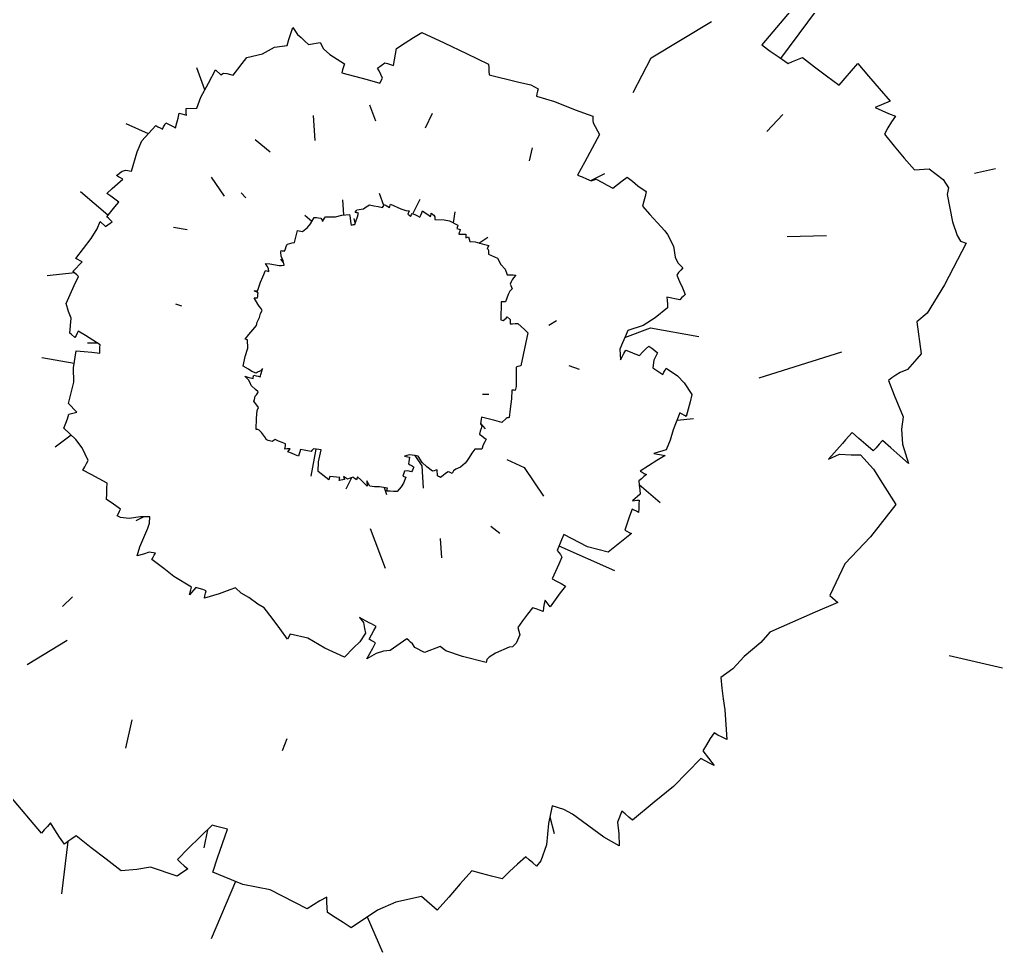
# Model space of a CAD drawing. Header units: inches. Extents: x 7658 to 73799, y 48 to 40262.
# Drawn here: x 56282 to 56877, y 5989 to 6554 of the extents above; entities that cross this region are included whole.
import ezdxf

# ---------------------------------------------------------------- set-up
doc = ezdxf.new("R2010")
doc.units = ezdxf.units.IN

# ---------------------------------------------------------------- blocks, each defined once
blk = doc.blocks.new('A$C35F36DAD')
at = {"linetype": 'Continuous'}
for p, q in [((0.98157, 0.86308), (1.02342, 0.91918)), ((0.99006, 0.89492), (0.97005, 0.87129)), ((0.68468, 0.87825), (0.68581, 0.88176)), ((0.68581, 0.88176), (0.68867, 0.87769)), ((0.90305, 0.86341), (0.93963, 0.88557)), ((0.68355, 0.87463), (0.68468, 0.87825)), ((0.68867, 0.87769), (0.6909, 0.87571)), ((0.6909, 0.87571), (0.69315, 0.87367)), ((0.75389, 0.87253), (0.759, 0.87577)), ((0.759, 0.87577), (0.76414, 0.87888)), ((0.76414, 0.87888), (0.77764, 0.87252)), ((0.66744, 0.86584), (0.67481, 0.86998)), ((0.67481, 0.86998), (0.68248, 0.87092)), ((0.68248, 0.87092), (0.68355, 0.87463)), ((0.69315, 0.87367), (0.69544, 0.8715)), ((0.69544, 0.8715), (0.69775, 0.87201)), ((0.69775, 0.87201), (0.70008, 0.87246)), ((0.70008, 0.87246), (0.70245, 0.87277)), ((0.70245, 0.87277), (0.70454, 0.86892)), ((0.74881, 0.86921), (0.75389, 0.87253)), ((0.77764, 0.87252), (0.7911, 0.86608)), ((0.97005, 0.87129), (0.9752, 0.86749)), ((0.65523, 0.86011), (0.65807, 0.86363)), ((0.65807, 0.86363), (0.66744, 0.86584)), ((0.70454, 0.86892), (0.70836, 0.86555)), ((0.70836, 0.86555), (0.71716, 0.85977)), ((0.74759, 0.86229), (0.7482, 0.86575)), ((0.7482, 0.86575), (0.74881, 0.86921)), ((0.7911, 0.86608), (0.80453, 0.85959)), ((0.9752, 0.86749), (0.98054, 0.86378)), ((0.98054, 0.86378), (0.98609, 0.86001)), ((0.99174, 0.8624), (0.99486, 0.86358)), ((0.99486, 0.86358), (1.002, 0.85804)), ((0.65248, 0.85654), (0.65523, 0.86011)), ((0.71657, 0.85806), (0.71603, 0.85626)), ((0.71716, 0.85977), (0.71657, 0.85806)), ((0.73715, 0.85725), (0.74157, 0.86049)), ((0.74157, 0.86049), (0.74335, 0.86002)), ((0.74335, 0.86002), (0.74515, 0.85949)), ((0.74515, 0.85949), (0.74699, 0.85882)), ((0.74699, 0.85882), (0.74759, 0.86229)), ((0.80453, 0.85959), (0.80466, 0.85749)), ((0.89209, 0.84246), (0.90305, 0.86341)), ((0.98609, 0.86001), (0.98881, 0.86117)), ((0.98881, 0.86117), (0.99174, 0.8624)), ((1.002, 0.85804), (1.00941, 0.85252)), ((1.02451, 0.8556), (1.02841, 0.86005)), ((1.02841, 0.86005), (1.03471, 0.85243)), ((0.63256, 0.84409), (0.62774, 0.85746)), ((0.63483, 0.84808), (0.63893, 0.85627)), ((0.63893, 0.85627), (0.64231, 0.85318)), ((0.64231, 0.85318), (0.64395, 0.85412)), ((0.64395, 0.85412), (0.64588, 0.85406)), ((0.64588, 0.85406), (0.64977, 0.85294)), ((0.64977, 0.85294), (0.65248, 0.85654)), ((0.71603, 0.85626), (0.7155, 0.85435)), ((0.7155, 0.85435), (0.72327, 0.85235)), ((0.72327, 0.85235), (0.73099, 0.85027)), ((0.73826, 0.85567), (0.73715, 0.85725)), ((0.74027, 0.85107), (0.73826, 0.85567)), ((0.80466, 0.85749), (0.80477, 0.85534)), ((0.80477, 0.85534), (0.80483, 0.85311)), ((0.80483, 0.85311), (0.82197, 0.8489)), ((1.00941, 0.85252), (1.01695, 0.847)), ((1.02066, 0.85123), (1.02451, 0.8556)), ((1.03471, 0.85243), (1.0412, 0.84489)), ((0.63004, 0.83964), (0.63483, 0.84808)), ((0.73099, 0.85027), (0.73869, 0.84814)), ((0.73869, 0.84814), (0.74027, 0.85107)), ((0.82197, 0.8489), (0.83015, 0.84702)), ((0.83015, 0.84702), (0.83461, 0.84461)), ((1.01695, 0.847), (1.02066, 0.85123)), ((0.83383, 0.84173), (0.83347, 0.84016)), ((0.83347, 0.84016), (0.84454, 0.83695)), ((0.8342, 0.84324), (0.83383, 0.84173)), ((0.83461, 0.84461), (0.8342, 0.84324)), ((1.0412, 0.84489), (1.04789, 0.83729)), ((0.62765, 0.83304), (0.63004, 0.83964)), ((0.73625, 0.82515), (0.73263, 0.83481)), ((0.84454, 0.83695), (0.85691, 0.8319)), ((1.04789, 0.83729), (1.03884, 0.8334)), ((0.61631, 0.82702), (0.6171, 0.82989)), ((0.6171, 0.82989), (0.61854, 0.82961)), ((0.61854, 0.82961), (0.62004, 0.82924)), ((0.62004, 0.82924), (0.62154, 0.82876)), ((0.62117, 0.83275), (0.62765, 0.83304)), ((0.62123, 0.83145), (0.62117, 0.83275)), ((0.62134, 0.83013), (0.62123, 0.83145)), ((0.62154, 0.82876), (0.62134, 0.83013)), ((0.69953, 0.8133), (0.69843, 0.82854)), ((0.76627, 0.82104), (0.77061, 0.82999)), ((0.85691, 0.8319), (0.86762, 0.82804)), ((0.86762, 0.82804), (0.86769, 0.82674)), ((0.97324, 0.81876), (0.98281, 0.82924)), ((1.03884, 0.8334), (1.04287, 0.83157)), ((1.04287, 0.83157), (1.04696, 0.82982)), ((1.04696, 0.82982), (1.05118, 0.8282)), ((1.05118, 0.8282), (1.0488, 0.82465)), ((0.59841, 0.8175), (0.58491, 0.82345)), ((0.59442, 0.81318), (0.60293, 0.82238)), ((0.60293, 0.82238), (0.60416, 0.82172)), ((0.60758, 0.82163), (0.60829, 0.82295)), ((0.60829, 0.82295), (0.60895, 0.82418)), ((0.60895, 0.82418), (0.61091, 0.82312)), ((0.61091, 0.82312), (0.61287, 0.82207)), ((0.61287, 0.82207), (0.61482, 0.82101)), ((0.61482, 0.82101), (0.61555, 0.82408)), ((0.61555, 0.82408), (0.61631, 0.82702)), ((0.86769, 0.82674), (0.8678, 0.82541)), ((0.8678, 0.82541), (0.86799, 0.82404)), ((0.86799, 0.82404), (0.87175, 0.81696)), ((1.0488, 0.82465), (1.04656, 0.82098)), ((0.60416, 0.82172), (0.60548, 0.821)), ((0.60548, 0.821), (0.60684, 0.82027)), ((0.60684, 0.82027), (0.60758, 0.82163)), ((0.87175, 0.81696), (0.86731, 0.80874)), ((1.04656, 0.82098), (1.04439, 0.81725)), ((1.04439, 0.81725), (1.05035, 0.80992)), ((0.59163, 0.80646), (0.59442, 0.81318)), ((0.67213, 0.8063), (0.66313, 0.81372)), ((0.58802, 0.79479), (0.59163, 0.80646)), ((0.82941, 0.80108), (0.83114, 0.80893)), ((0.86731, 0.80874), (0.86287, 0.80052)), ((1.05035, 0.80992), (1.05644, 0.80273)), ((0.86287, 0.80052), (0.85843, 0.7923)), ((1.05644, 0.80273), (1.06259, 0.79561)), ((0.57898, 0.79209), (0.58238, 0.79475)), ((0.58021, 0.79142), (0.57898, 0.79209)), ((0.58238, 0.79475), (0.58472, 0.79545)), ((0.58472, 0.79545), (0.58802, 0.79479)), ((0.85843, 0.7923), (0.86119, 0.79131)), ((0.86652, 0.78916), (0.8749, 0.79345)), ((1.06259, 0.79561), (1.07156, 0.79619)), ((1.07156, 0.79619), (1.07993, 0.78981)), ((1.099, 0.79361), (1.11183, 0.79644)), ((0.57637, 0.78432), (0.57962, 0.78718)), ((0.57962, 0.78718), (0.58289, 0.78998)), ((0.58153, 0.79071), (0.58021, 0.79142)), ((0.58289, 0.78998), (0.58153, 0.79071)), ((0.64445, 0.77966), (0.63664, 0.79118)), ((0.86119, 0.79131), (0.86397, 0.79025)), ((0.86397, 0.79025), (0.86679, 0.78905)), ((0.86679, 0.78905), (0.8698, 0.78995)), ((0.8698, 0.78995), (0.87313, 0.78815)), ((0.87313, 0.78815), (0.87646, 0.78636)), ((0.87646, 0.78636), (0.87978, 0.78456)), ((0.87978, 0.78456), (0.8826, 0.78683)), ((0.8826, 0.78683), (0.8855, 0.78905)), ((0.8855, 0.78905), (0.88845, 0.79125)), ((0.88845, 0.79125), (0.89169, 0.78885)), ((0.89169, 0.78885), (0.89492, 0.78589)), ((1.07993, 0.78981), (1.08317, 0.78468)), ((0.57387, 0.76814), (0.5572, 0.78222)), ((0.57316, 0.78133), (0.57637, 0.78432)), ((0.57558, 0.77969), (0.57316, 0.78133)), ((0.6575, 0.77874), (0.65455, 0.7816)), ((0.74105, 0.77411), (0.73846, 0.78124)), ((0.89492, 0.78589), (0.90012, 0.78242)), ((0.90012, 0.78242), (0.89933, 0.77955)), ((1.08317, 0.78468), (1.08245, 0.78075)), ((1.08245, 0.78075), (1.08565, 0.76408)), ((0.57799, 0.77795), (0.57558, 0.77969)), ((0.57794, 0.77318), (0.58046, 0.77612)), ((0.58046, 0.77612), (0.57799, 0.77795)), ((0.71675, 0.76834), (0.71618, 0.77737)), ((0.73029, 0.7732), (0.73226, 0.7744)), ((0.73226, 0.7744), (0.73495, 0.7739)), ((0.74103, 0.77407), (0.74132, 0.77465)), ((0.74132, 0.77465), (0.74241, 0.77405)), ((0.74484, 0.77412), (0.745, 0.77474)), ((0.745, 0.77474), (0.75137, 0.77199)), ((0.7587, 0.76898), (0.76311, 0.77787)), ((0.89857, 0.77661), (0.89784, 0.77354)), ((0.89933, 0.77955), (0.89857, 0.77661)), ((0.57312, 0.7672), (0.57551, 0.7702)), ((0.57551, 0.7702), (0.57794, 0.77318)), ((0.7156, 0.76824), (0.72029, 0.76863)), ((0.72029, 0.76863), (0.72064, 0.76645)), ((0.72374, 0.76982), (0.72445, 0.77107)), ((0.72442, 0.76964), (0.72374, 0.76982)), ((0.72508, 0.76947), (0.72442, 0.76964)), ((0.72445, 0.77107), (0.72465, 0.77144)), ((0.72465, 0.77144), (0.72869, 0.77205)), ((0.72499, 0.76709), (0.7257, 0.76931)), ((0.7257, 0.76931), (0.72508, 0.76947)), ((0.72869, 0.77205), (0.73029, 0.7732)), ((0.73495, 0.7739), (0.73764, 0.77338)), ((0.73764, 0.77338), (0.74032, 0.77282)), ((0.74032, 0.77282), (0.74069, 0.77345)), ((0.74069, 0.77345), (0.74103, 0.77407)), ((0.74241, 0.77405), (0.74348, 0.77343)), ((0.74348, 0.77343), (0.74449, 0.77278)), ((0.74449, 0.77278), (0.74467, 0.77346)), ((0.74467, 0.77346), (0.74484, 0.77412)), ((0.75137, 0.77199), (0.75435, 0.77094)), ((0.75435, 0.77094), (0.75649, 0.7707)), ((0.75649, 0.7707), (0.75549, 0.76886)), ((0.75549, 0.76886), (0.7561, 0.76839)), ((0.7561, 0.76839), (0.75668, 0.7679)), ((0.75757, 0.76801), (0.75791, 0.76862)), ((0.75791, 0.76862), (0.7582, 0.76921)), ((0.7582, 0.76921), (0.75978, 0.76847)), ((0.75978, 0.76847), (0.76137, 0.76772)), ((0.76348, 0.76822), (0.76399, 0.76947)), ((0.76399, 0.76947), (0.76445, 0.77071)), ((0.76445, 0.77071), (0.76612, 0.76962)), ((0.76612, 0.76962), (0.76773, 0.76849)), ((0.76773, 0.76849), (0.76932, 0.76735)), ((0.7695, 0.76803), (0.76967, 0.76869)), ((0.76967, 0.76869), (0.76983, 0.76931)), ((0.76983, 0.76931), (0.77138, 0.76809)), ((0.78317, 0.76348), (0.78433, 0.77008)), ((0.89784, 0.77354), (0.90227, 0.76862)), ((0.90227, 0.76862), (0.90675, 0.76367)), ((0.56739, 0.7599), (0.56904, 0.76434)), ((0.56904, 0.76434), (0.57243, 0.76125)), ((0.57421, 0.76628), (0.57312, 0.7672)), ((0.57376, 0.76229), (0.57511, 0.76326)), ((0.57535, 0.76522), (0.57421, 0.76628)), ((0.57511, 0.76326), (0.5765, 0.7641)), ((0.5765, 0.7641), (0.57535, 0.76522)), ((0.69742, 0.76437), (0.69315, 0.76796)), ((0.69471, 0.76059), (0.69654, 0.76282)), ((0.69654, 0.76282), (0.6988, 0.76681)), ((0.6988, 0.76681), (0.70019, 0.76665)), ((0.70019, 0.76665), (0.70154, 0.76651)), ((0.70154, 0.76651), (0.70287, 0.76637)), ((0.70287, 0.76637), (0.70323, 0.76575)), ((0.70323, 0.76575), (0.70358, 0.76511)), ((0.70358, 0.76511), (0.70393, 0.76442)), ((0.70393, 0.76442), (0.70456, 0.76538)), ((0.70456, 0.76538), (0.70515, 0.7663)), ((0.70515, 0.7663), (0.7057, 0.7672)), ((0.7057, 0.7672), (0.71175, 0.76717)), ((0.71175, 0.76717), (0.7156, 0.76824)), ((0.72064, 0.76645), (0.72093, 0.76428)), ((0.72093, 0.76428), (0.72121, 0.76211)), ((0.72199, 0.7623), (0.72273, 0.76245)), ((0.72273, 0.76245), (0.72342, 0.76258)), ((0.72375, 0.76351), (0.72304, 0.76609)), ((0.72342, 0.76258), (0.72422, 0.76485)), ((0.72422, 0.76485), (0.72499, 0.76709)), ((0.75668, 0.7679), (0.7572, 0.76737)), ((0.7572, 0.76737), (0.75757, 0.76801)), ((0.76137, 0.76772), (0.76294, 0.76692)), ((0.76294, 0.76692), (0.76348, 0.76822)), ((0.76932, 0.76735), (0.7695, 0.76803)), ((0.77138, 0.76809), (0.77194, 0.76713)), ((0.77194, 0.76713), (0.77201, 0.76561)), ((0.77201, 0.76561), (0.77756, 0.76528)), ((0.77756, 0.76528), (0.78083, 0.76477)), ((0.78083, 0.76477), (0.78581, 0.76201)), ((0.90675, 0.76367), (0.91131, 0.75868)), ((1.08565, 0.76408), (1.08846, 0.75576)), ((0.5636, 0.75408), (0.56739, 0.7599)), ((0.57243, 0.76125), (0.57376, 0.76229)), ((0.62193, 0.75929), (0.61348, 0.7607)), ((0.68753, 0.75406), (0.68816, 0.7565)), ((0.68816, 0.7565), (0.6888, 0.75895)), ((0.6888, 0.75895), (0.68978, 0.7587)), ((0.68978, 0.7587), (0.69076, 0.75844)), ((0.69076, 0.75844), (0.69174, 0.75819)), ((0.69174, 0.75819), (0.69471, 0.76059)), ((0.72121, 0.76211), (0.72199, 0.7623)), ((0.78548, 0.76073), (0.7853, 0.76005)), ((0.7853, 0.76005), (0.78598, 0.75987)), ((0.78565, 0.76139), (0.78548, 0.76073)), ((0.78581, 0.76201), (0.78565, 0.76139)), ((0.78598, 0.75987), (0.78664, 0.7597)), ((0.78675, 0.75758), (0.7865, 0.7566)), ((0.7865, 0.7566), (0.78793, 0.75661)), ((0.78664, 0.7597), (0.78726, 0.75954)), ((0.78701, 0.75856), (0.78675, 0.75758)), ((0.78726, 0.75954), (0.78701, 0.75856)), ((0.78793, 0.75661), (0.78931, 0.75659)), ((0.78931, 0.75659), (0.79067, 0.75656)), ((0.79067, 0.75656), (0.7907, 0.75589)), ((0.91131, 0.75868), (0.91293, 0.75654)), ((0.91293, 0.75654), (0.91669, 0.74946)), ((0.5544, 0.74191), (0.5636, 0.75408)), ((0.68195, 0.74923), (0.68246, 0.75067)), ((0.68246, 0.75067), (0.68398, 0.751)), ((0.68398, 0.751), (0.68545, 0.75132)), ((0.68545, 0.75132), (0.68689, 0.75161)), ((0.68689, 0.75161), (0.68753, 0.75406)), ((0.7907, 0.75519), (0.79065, 0.75447)), ((0.79065, 0.75447), (0.79123, 0.75471)), ((0.7907, 0.75589), (0.7907, 0.75519)), ((0.79123, 0.75471), (0.7918, 0.7549)), ((0.7918, 0.7549), (0.79237, 0.75507)), ((0.79237, 0.75507), (0.7932, 0.75224)), ((0.7932, 0.75224), (0.79637, 0.7519)), ((0.79637, 0.7519), (0.80062, 0.75069)), ((0.79861, 0.75126), (0.804, 0.75484)), ((0.80062, 0.75069), (0.80469, 0.74977)), ((0.98551, 0.75525), (1.00932, 0.75575)), ((1.09399, 0.75111), (1.08091, 0.72595)), ((1.08846, 0.75576), (1.09063, 0.7524)), ((1.09063, 0.7524), (1.09399, 0.75111)), ((0.67858, 0.74582), (0.67884, 0.7468)), ((0.67891, 0.74338), (0.67858, 0.74582)), ((0.67884, 0.7468), (0.67952, 0.74663)), ((0.67952, 0.74663), (0.68018, 0.74645)), ((0.68018, 0.74645), (0.6808, 0.74629)), ((0.6808, 0.74629), (0.68139, 0.74778)), ((0.68139, 0.74778), (0.68195, 0.74923)), ((0.80469, 0.74977), (0.80369, 0.74794)), ((0.80369, 0.74794), (0.80428, 0.74732)), ((0.80428, 0.74732), (0.80447, 0.74646)), ((0.80447, 0.74646), (0.80439, 0.74462)), ((0.80439, 0.74462), (0.80627, 0.74381)), ((0.91669, 0.74946), (0.91769, 0.74264)), ((0.55563, 0.74125), (0.5544, 0.74191)), ((0.55695, 0.74054), (0.55563, 0.74125)), ((0.5564, 0.73798), (0.55832, 0.7398)), ((0.55832, 0.7398), (0.55695, 0.74054)), ((0.67031, 0.73725), (0.66943, 0.7388)), ((0.66943, 0.7388), (0.67201, 0.73865)), ((0.67201, 0.73865), (0.67752, 0.73774)), ((0.6803, 0.73956), (0.67869, 0.74142)), ((0.68006, 0.74048), (0.67891, 0.74338)), ((0.68071, 0.73795), (0.68006, 0.74048)), ((0.80627, 0.74381), (0.80815, 0.74298)), ((0.80815, 0.74298), (0.81001, 0.7421)), ((0.81001, 0.7421), (0.81201, 0.7382)), ((0.91769, 0.74264), (0.91913, 0.73924)), ((0.91913, 0.73924), (0.92224, 0.73634)), ((0.55368, 0.73315), (0.53711, 0.73135)), ((0.55266, 0.73401), (0.55452, 0.73603)), ((0.55375, 0.73309), (0.55266, 0.73401)), ((0.55489, 0.73204), (0.55375, 0.73309)), ((0.55452, 0.73603), (0.5564, 0.73798)), ((0.66777, 0.73087), (0.66939, 0.73463)), ((0.66939, 0.73463), (0.67007, 0.73445)), ((0.67007, 0.73445), (0.67073, 0.73428)), ((0.67121, 0.73582), (0.67031, 0.73725)), ((0.67073, 0.73428), (0.67135, 0.73411)), ((0.67135, 0.73411), (0.67121, 0.73582)), ((0.67752, 0.73774), (0.67897, 0.73767)), ((0.67897, 0.73767), (0.68071, 0.73795)), ((0.81201, 0.7382), (0.81463, 0.73539)), ((0.81463, 0.73539), (0.81588, 0.7321)), ((0.91972, 0.7334), (0.91852, 0.73178)), ((0.92098, 0.73493), (0.91972, 0.7334)), ((0.92224, 0.73634), (0.92098, 0.73493)), ((0.55344, 0.72549), (0.55604, 0.73092)), ((0.55604, 0.73092), (0.55489, 0.73204)), ((0.66458, 0.72218), (0.66628, 0.72759)), ((0.66628, 0.72759), (0.66777, 0.73087)), ((0.81588, 0.7321), (0.81763, 0.73203)), ((0.81825, 0.72769), (0.81754, 0.72644)), ((0.81763, 0.73203), (0.81936, 0.73193)), ((0.81891, 0.72891), (0.81825, 0.72769)), ((0.81954, 0.7301), (0.81891, 0.72891)), ((0.81936, 0.73193), (0.82103, 0.73181)), ((0.82103, 0.73181), (0.81954, 0.7301)), ((0.91852, 0.73178), (0.92026, 0.72799)), ((0.92026, 0.72799), (0.92195, 0.7241)), ((0.55093, 0.72003), (0.55344, 0.72549)), ((0.66239, 0.72223), (0.66313, 0.72224)), ((0.66481, 0.72107), (0.66239, 0.72223)), ((0.66313, 0.72224), (0.66386, 0.72223)), ((0.66386, 0.72223), (0.66458, 0.72218)), ((0.66475, 0.72004), (0.66481, 0.72107)), ((0.81739, 0.72214), (0.81631, 0.72009)), ((0.81886, 0.72348), (0.81739, 0.72214)), ((0.81754, 0.72644), (0.81802, 0.72548)), ((0.81802, 0.72548), (0.81847, 0.7245)), ((0.81847, 0.7245), (0.81886, 0.72348)), ((0.92195, 0.7241), (0.92362, 0.72018)), ((1.08091, 0.72595), (1.07029, 0.70878)), ((0.54846, 0.71454), (0.55093, 0.72003)), ((0.66245, 0.71803), (0.66318, 0.71804)), ((0.66462, 0.71432), (0.66245, 0.71803)), ((0.66318, 0.71804), (0.66388, 0.71804)), ((0.66388, 0.71804), (0.66453, 0.71801)), ((0.66453, 0.71801), (0.66466, 0.71902)), ((0.66466, 0.71902), (0.66475, 0.72004)), ((0.81213, 0.71572), (0.81209, 0.71207)), ((0.81303, 0.71569), (0.81213, 0.71572)), ((0.81389, 0.71565), (0.81303, 0.71569)), ((0.81471, 0.71557), (0.81389, 0.71565)), ((0.81631, 0.72009), (0.81471, 0.71557)), ((0.92053, 0.71679), (0.91262, 0.71853)), ((0.91262, 0.71853), (0.91275, 0.71643)), ((0.91275, 0.71643), (0.91286, 0.71429)), ((0.92152, 0.71802), (0.92053, 0.71679)), ((0.92257, 0.71915), (0.92152, 0.71802)), ((0.92362, 0.72018), (0.92257, 0.71915)), ((0.54999, 0.70972), (0.54846, 0.71454)), ((0.55161, 0.7057), (0.54999, 0.70972)), ((0.61865, 0.71302), (0.61506, 0.71423)), ((0.66554, 0.71304), (0.66462, 0.71432)), ((0.66642, 0.71173), (0.66554, 0.71304)), ((0.66626, 0.70851), (0.66726, 0.7104)), ((0.66726, 0.7104), (0.66642, 0.71173)), ((0.81209, 0.71207), (0.812, 0.70843)), ((0.91292, 0.71206), (0.90544, 0.70589)), ((0.91286, 0.71429), (0.91292, 0.71206)), ((1.07029, 0.70878), (1.06404, 0.70355)), ((0.55081, 0.69676), (0.55161, 0.7057)), ((0.66385, 0.70135), (0.66436, 0.70331)), ((0.66436, 0.70331), (0.66561, 0.70618)), ((0.66561, 0.70618), (0.66626, 0.70851)), ((0.812, 0.70843), (0.8119, 0.7048)), ((0.8119, 0.7048), (0.81337, 0.70442)), ((0.81337, 0.70442), (0.81518, 0.7058)), ((0.81518, 0.7058), (0.81576, 0.70647)), ((0.81576, 0.70647), (0.81767, 0.70487)), ((0.81761, 0.70318), (0.81752, 0.70229)), ((0.81765, 0.70403), (0.81761, 0.70318)), ((0.81767, 0.70487), (0.81765, 0.70403)), ((0.84099, 0.70142), (0.84577, 0.70439)), ((0.90544, 0.70589), (0.89823, 0.70138)), ((1.06404, 0.70355), (1.06679, 0.68421)), ((0.55589, 0.69788), (0.55523, 0.69665)), ((0.56027, 0.69519), (0.55589, 0.69788)), ((0.65928, 0.69585), (0.66157, 0.6986)), ((0.66157, 0.6986), (0.66385, 0.70135)), ((0.81752, 0.70229), (0.81911, 0.7024)), ((0.81911, 0.7024), (0.82071, 0.7025)), ((0.82071, 0.7025), (0.82231, 0.70261)), ((0.82231, 0.70261), (0.82432, 0.70072)), ((0.82432, 0.70072), (0.82631, 0.69882)), ((0.82631, 0.69882), (0.82824, 0.69688)), ((0.82824, 0.69688), (0.82689, 0.69022)), ((0.8871, 0.69396), (0.90256, 0.69989)), ((0.88899, 0.69819), (0.88734, 0.69452)), ((0.89823, 0.70138), (0.88899, 0.69819)), ((0.90256, 0.69989), (0.93202, 0.6946)), ((0.55149, 0.69614), (0.55081, 0.69676)), ((0.55378, 0.69397), (0.55149, 0.69614)), ((0.55452, 0.69533), (0.55378, 0.69397)), ((0.55523, 0.69665), (0.55452, 0.69533)), ((0.56463, 0.69239), (0.56027, 0.69519)), ((0.56906, 0.6895), (0.56463, 0.69239)), ((0.65699, 0.6931), (0.65928, 0.69585)), ((0.65846, 0.69271), (0.65699, 0.6931)), ((0.65858, 0.68767), (0.65846, 0.69271)), ((0.88734, 0.69452), (0.88575, 0.69076)), ((0.55289, 0.67576), (0.55452, 0.68598)), ((0.55452, 0.68598), (0.55936, 0.68557)), ((0.55936, 0.68557), (0.56414, 0.68507)), ((0.56725, 0.69069), (0.56139, 0.69052)), ((0.56414, 0.68507), (0.56891, 0.68453)), ((0.56891, 0.68453), (0.56892, 0.68628)), ((0.56892, 0.68628), (0.56899, 0.68795)), ((0.56899, 0.68795), (0.56906, 0.6895)), ((0.65705, 0.68248), (0.65858, 0.68767)), ((0.82689, 0.69022), (0.8255, 0.68358)), ((0.88575, 0.69076), (0.88415, 0.68689)), ((0.88415, 0.68689), (0.88445, 0.68042)), ((0.88656, 0.68433), (0.88762, 0.68629)), ((0.88762, 0.68629), (0.89038, 0.68529)), ((0.89038, 0.68529), (0.89316, 0.68423)), ((0.89597, 0.68304), (0.89783, 0.68506)), ((0.89783, 0.68506), (0.89971, 0.68701)), ((0.89971, 0.68701), (0.90163, 0.68883)), ((0.90163, 0.68883), (0.90345, 0.68752)), ((0.90345, 0.68752), (0.90522, 0.68612)), ((0.90522, 0.68612), (0.90697, 0.68468)), ((0.96851, 0.66952), (1.01855, 0.68538)), ((0.55329, 0.67827), (0.53372, 0.68178)), ((0.65585, 0.67666), (0.65705, 0.68248)), ((0.8255, 0.68358), (0.82409, 0.67694)), ((0.88445, 0.68042), (0.8855, 0.68237)), ((0.8855, 0.68237), (0.88656, 0.68433)), ((0.89316, 0.68423), (0.89597, 0.68304)), ((0.90459, 0.68021), (0.90405, 0.67559)), ((0.90697, 0.68468), (0.90459, 0.68021)), ((1.064, 0.68103), (1.0612, 0.67785)), ((1.06679, 0.68421), (1.064, 0.68103)), ((0.55317, 0.66698), (0.55289, 0.67576)), ((0.65896, 0.67484), (0.65585, 0.67666)), ((0.66104, 0.67353), (0.65896, 0.67484)), ((0.66366, 0.67253), (0.66104, 0.67353)), ((0.66487, 0.67317), (0.66366, 0.67253)), ((0.66644, 0.67382), (0.66487, 0.67317)), ((0.66749, 0.67519), (0.66644, 0.67382)), ((0.66673, 0.67226), (0.66749, 0.67519)), ((0.82224, 0.67638), (0.82126, 0.67611)), ((0.82126, 0.67611), (0.82126, 0.66808)), ((0.82317, 0.67666), (0.82224, 0.67638)), ((0.82409, 0.67694), (0.82317, 0.67666)), ((0.85317, 0.677), (0.85941, 0.6749)), ((0.90405, 0.67559), (0.91004, 0.67164)), ((0.91004, 0.67164), (0.91078, 0.67301)), ((0.91078, 0.67301), (0.91149, 0.67433)), ((0.91149, 0.67433), (0.91216, 0.67556)), ((0.91216, 0.67556), (0.91904, 0.67072)), ((1.0584, 0.67467), (1.05402, 0.67288)), ((1.0612, 0.67785), (1.0584, 0.67467)), ((0.65893, 0.66843), (0.65687, 0.67054)), ((0.65687, 0.67054), (0.65853, 0.67011)), ((0.65853, 0.67011), (0.66017, 0.66968)), ((0.66002, 0.66658), (0.65893, 0.66843)), ((0.66017, 0.66968), (0.66176, 0.66926)), ((0.66176, 0.66926), (0.66194, 0.66994)), ((0.66194, 0.66994), (0.66211, 0.6706)), ((0.66211, 0.6706), (0.66227, 0.67122)), ((0.66227, 0.67122), (0.66362, 0.67087)), ((0.66362, 0.67087), (0.66491, 0.67053)), ((0.66491, 0.67053), (0.66619, 0.6702)), ((0.66619, 0.6702), (0.66637, 0.67089)), ((0.66637, 0.67089), (0.66655, 0.67157)), ((0.66655, 0.67157), (0.66673, 0.67226)), ((0.82126, 0.66808), (0.82131, 0.66426)), ((0.91904, 0.67072), (0.92309, 0.66657)), ((1.04901, 0.66956), (1.04683, 0.66791)), ((1.04683, 0.66791), (1.0504, 0.65914)), ((1.05144, 0.67121), (1.04901, 0.66956)), ((1.05402, 0.67288), (1.05144, 0.67121)), ((0.54993, 0.65408), (0.55317, 0.66698)), ((0.66062, 0.66486), (0.66002, 0.66658)), ((0.66317, 0.66262), (0.66062, 0.66486)), ((0.66487, 0.66113), (0.66317, 0.66262)), ((0.66459, 0.66055), (0.66487, 0.66113)), ((0.81864, 0.66205), (0.81842, 0.65681)), ((0.81937, 0.66206), (0.81864, 0.66205)), ((0.82007, 0.66206), (0.81937, 0.66206)), ((0.82072, 0.66203), (0.82007, 0.66206)), ((0.82131, 0.66426), (0.82072, 0.66203)), ((0.92309, 0.66657), (0.92777, 0.65954)), ((0.66236, 0.65551), (0.66262, 0.65649)), ((0.66502, 0.65168), (0.66236, 0.65551)), ((0.66262, 0.65649), (0.66287, 0.65747)), ((0.66287, 0.65747), (0.66313, 0.65845)), ((0.66313, 0.65845), (0.66387, 0.6593)), ((0.66387, 0.6593), (0.66424, 0.65993)), ((0.66424, 0.65993), (0.66459, 0.66055)), ((0.80093, 0.65961), (0.80458, 0.6597)), ((0.81842, 0.65681), (0.81753, 0.6508)), ((0.92777, 0.65954), (0.92664, 0.6551)), ((1.0504, 0.65914), (1.05575, 0.64598)), ((0.55157, 0.65243), (0.54993, 0.65408)), ((0.55324, 0.6507), (0.55157, 0.65243)), ((0.55494, 0.64885), (0.55324, 0.6507)), ((0.66383, 0.64509), (0.66425, 0.64989)), ((0.66425, 0.64989), (0.66502, 0.65168)), ((0.81753, 0.6508), (0.81698, 0.64564)), ((0.9255, 0.65065), (0.92437, 0.64621)), ((0.92664, 0.6551), (0.9255, 0.65065)), ((0.54823, 0.64204), (0.54924, 0.64484)), ((0.54924, 0.64484), (0.55022, 0.6476)), ((0.55022, 0.6476), (0.55174, 0.64805)), ((0.55174, 0.64805), (0.55329, 0.64847)), ((0.55329, 0.64847), (0.55494, 0.64885)), ((0.66374, 0.63832), (0.66383, 0.64509)), ((0.80005, 0.64451), (0.79988, 0.64317)), ((0.80019, 0.64584), (0.80005, 0.64451)), ((0.8043, 0.64476), (0.80019, 0.64584)), ((0.80841, 0.64369), (0.8043, 0.64476)), ((0.81253, 0.64262), (0.80841, 0.64369)), ((0.81525, 0.64505), (0.81253, 0.64262)), ((0.81584, 0.64528), (0.81525, 0.64505)), ((0.81641, 0.64547), (0.81584, 0.64528)), ((0.81698, 0.64564), (0.81641, 0.64547)), ((0.92045, 0.64833), (0.91646, 0.63808)), ((0.91875, 0.64396), (0.92863, 0.64503)), ((0.92332, 0.64683), (0.92045, 0.64833)), ((0.92437, 0.64621), (0.92332, 0.64683)), ((1.05575, 0.64598), (1.05474, 0.63841)), ((0.54717, 0.63914), (0.54823, 0.64204)), ((0.55448, 0.63223), (0.54717, 0.63914)), ((0.66459, 0.6384), (0.66374, 0.63832)), ((0.66541, 0.63792), (0.66459, 0.6384)), ((0.66691, 0.63644), (0.66541, 0.63792)), ((0.79995, 0.63889), (0.79951, 0.63723)), ((0.79988, 0.64317), (0.79966, 0.64179)), ((0.79966, 0.64179), (0.80038, 0.64056)), ((0.79968, 0.64192), (0.80248, 0.63868)), ((0.80038, 0.64056), (0.79995, 0.63889)), ((0.91646, 0.63808), (0.91464, 0.63184)), ((1.05474, 0.63841), (1.05532, 0.62944)), ((0.55164, 0.63492), (0.54176, 0.62769)), ((0.5583, 0.62716), (0.55448, 0.63223)), ((0.66938, 0.63323), (0.66691, 0.63644)), ((0.66965, 0.63231), (0.66938, 0.63323)), ((0.67089, 0.63157), (0.66965, 0.63231)), ((0.67336, 0.6311), (0.67089, 0.63157)), ((0.67521, 0.63219), (0.67336, 0.6311)), ((0.67729, 0.63133), (0.67521, 0.63219)), ((0.67936, 0.63045), (0.67729, 0.63133)), ((0.79951, 0.63723), (0.79908, 0.63556)), ((0.79908, 0.63556), (0.80039, 0.63456)), ((0.80039, 0.63456), (0.80168, 0.63352)), ((0.80168, 0.63352), (0.80298, 0.63246)), ((0.80298, 0.63246), (0.80226, 0.63076)), ((0.91464, 0.63184), (0.91218, 0.626)), ((1.02093, 0.63202), (1.01898, 0.62979)), ((1.02289, 0.63425), (1.02093, 0.63202)), ((1.02485, 0.63647), (1.02289, 0.63425)), ((1.029, 0.63283), (1.02485, 0.63647)), ((1.03322, 0.62912), (1.029, 0.63283)), ((1.04317, 0.63166), (1.04122, 0.62944)), ((1.04836, 0.6271), (1.04317, 0.63166)), ((0.56187, 0.61957), (0.5583, 0.62716)), ((0.68142, 0.62952), (0.67936, 0.63045)), ((0.68114, 0.62646), (0.68127, 0.62747)), ((0.68222, 0.62656), (0.68114, 0.62646)), ((0.68127, 0.62747), (0.68136, 0.62849)), ((0.68136, 0.62849), (0.68142, 0.62952)), ((0.68328, 0.62663), (0.68222, 0.62656)), ((0.68282, 0.62487), (0.68434, 0.62667)), ((0.68434, 0.62667), (0.68328, 0.62663)), ((0.69047, 0.62612), (0.69013, 0.62482)), ((0.69267, 0.62575), (0.69047, 0.62612)), ((0.69484, 0.62537), (0.69267, 0.62575)), ((0.69696, 0.62495), (0.69484, 0.62537)), ((0.69974, 0.62648), (0.69683, 0.61002)), ((0.6975, 0.62554), (0.69696, 0.62495)), ((0.69799, 0.62611), (0.6975, 0.62554)), ((0.69845, 0.62665), (0.69799, 0.62611)), ((0.70004, 0.62644), (0.69845, 0.62665)), ((0.70158, 0.62622), (0.70004, 0.62644)), ((0.70135, 0.61878), (0.70308, 0.62597)), ((0.70308, 0.62597), (0.70158, 0.62622)), ((0.79617, 0.62639), (0.79447, 0.6239)), ((0.7976, 0.6264), (0.79617, 0.62639)), ((0.79898, 0.62638), (0.7976, 0.6264)), ((0.80034, 0.62634), (0.79898, 0.62638)), ((0.80131, 0.62902), (0.80034, 0.62634)), ((0.80226, 0.63076), (0.80131, 0.62902)), ((0.91218, 0.626), (0.90465, 0.62375)), ((1.01898, 0.62979), (1.01059, 0.62024)), ((1.03758, 0.62529), (1.03322, 0.62912)), ((1.03934, 0.62729), (1.03758, 0.62529)), ((1.04122, 0.62944), (1.03934, 0.62729)), ((1.05369, 0.62242), (1.04836, 0.6271)), ((1.05532, 0.62944), (1.05909, 0.61767)), ((0.56082, 0.61761), (0.56187, 0.61957)), ((0.68507, 0.62397), (0.68282, 0.62487)), ((0.68726, 0.62305), (0.68507, 0.62397)), ((0.68942, 0.6221), (0.68726, 0.62305)), ((0.68978, 0.62347), (0.68942, 0.6221)), ((0.69013, 0.62482), (0.68978, 0.62347)), ((0.75639, 0.62305), (0.75356, 0.62222)), ((0.75356, 0.62222), (0.75454, 0.62197)), ((0.75454, 0.62197), (0.75552, 0.62171)), ((0.75552, 0.62171), (0.7565, 0.62146)), ((0.75636, 0.62013), (0.75619, 0.61879)), ((0.7565, 0.62146), (0.75636, 0.62013)), ((0.75827, 0.62277), (0.75639, 0.62305)), ((0.76011, 0.62247), (0.75827, 0.62277)), ((0.75983, 0.62252), (0.76413, 0.61633)), ((0.76191, 0.62214), (0.76011, 0.62247)), ((0.76432, 0.6184), (0.76191, 0.62214)), ((0.79277, 0.62138), (0.79106, 0.61883)), ((0.79447, 0.6239), (0.79277, 0.62138)), ((0.81555, 0.62014), (0.82608, 0.6153)), ((0.90646, 0.61947), (0.9014, 0.61632)), ((0.90465, 0.62375), (0.907, 0.62342)), ((0.91158, 0.62253), (0.90646, 0.61947)), ((0.907, 0.62342), (0.9093, 0.623)), ((0.9093, 0.623), (0.91158, 0.62253)), ((1.01059, 0.62024), (1.01711, 0.62339)), ((1.01711, 0.62339), (1.0242, 0.6229)), ((1.0242, 0.6229), (1.02992, 0.62299)), ((1.02992, 0.62299), (1.03788, 0.61434)), ((1.05909, 0.61767), (1.05369, 0.62242)), ((0.5587, 0.6137), (0.55976, 0.61566)), ((0.5636, 0.61106), (0.5587, 0.6137)), ((0.55976, 0.61566), (0.56082, 0.61761)), ((0.70129, 0.61292), (0.70135, 0.61878)), ((0.75619, 0.61879), (0.75597, 0.61741)), ((0.75597, 0.61741), (0.75706, 0.61681)), ((0.75706, 0.61681), (0.75813, 0.61619)), ((0.75833, 0.61366), (0.75788, 0.61273)), ((0.75813, 0.61619), (0.75914, 0.61554)), ((0.75876, 0.61459), (0.75833, 0.61366)), ((0.75914, 0.61554), (0.75876, 0.61459)), ((0.76413, 0.61633), (0.76498, 0.60273)), ((0.76709, 0.61571), (0.76432, 0.6184)), ((0.77063, 0.61307), (0.76709, 0.61571)), ((0.77254, 0.61361), (0.77161, 0.61334)), ((0.77346, 0.6139), (0.77254, 0.61361)), ((0.77354, 0.61022), (0.77346, 0.6139)), ((0.78466, 0.61427), (0.78331, 0.61327)), ((0.78756, 0.61545), (0.78466, 0.61427)), ((0.79029, 0.61788), (0.78756, 0.61545)), ((0.79106, 0.61883), (0.79029, 0.61788)), ((0.82608, 0.6153), (0.83784, 0.59795)), ((0.9014, 0.61632), (0.89635, 0.61306)), ((1.03788, 0.61434), (1.04317, 0.60551)), ((0.56849, 0.60841), (0.5636, 0.61106)), ((0.57338, 0.60577), (0.56849, 0.60841)), ((0.70779, 0.6079), (0.70129, 0.61292)), ((0.70796, 0.60859), (0.70779, 0.6079)), ((0.70814, 0.60925), (0.70796, 0.60859)), ((0.7083, 0.60986), (0.70814, 0.60925)), ((0.71035, 0.60971), (0.7083, 0.60986)), ((0.71239, 0.60952), (0.71035, 0.60971)), ((0.71443, 0.60931), (0.71239, 0.60952)), ((0.71392, 0.60735), (0.7141, 0.60803)), ((0.71503, 0.60759), (0.71392, 0.60735)), ((0.7141, 0.60803), (0.71427, 0.60869)), ((0.71427, 0.60869), (0.71443, 0.60931)), ((0.71613, 0.60782), (0.71503, 0.60759)), ((0.71724, 0.60805), (0.71613, 0.60782)), ((0.71893, 0.60814), (0.71664, 0.60978)), ((0.71664, 0.60978), (0.71688, 0.60919)), ((0.71688, 0.60919), (0.71707, 0.60862)), ((0.71707, 0.60862), (0.71724, 0.60805)), ((0.72143, 0.60903), (0.71805, 0.60223)), ((0.72009, 0.60856), (0.71893, 0.60814)), ((0.72124, 0.60897), (0.72009, 0.60856)), ((0.72238, 0.60933), (0.72124, 0.60897)), ((0.72316, 0.60881), (0.72238, 0.60933)), ((0.72388, 0.60828), (0.72316, 0.60881)), ((0.72457, 0.60771), (0.72388, 0.60828)), ((0.72475, 0.60839), (0.72457, 0.60771)), ((0.72492, 0.60905), (0.72475, 0.60839)), ((0.72509, 0.60967), (0.72492, 0.60905)), ((0.72707, 0.60779), (0.72509, 0.60967)), ((0.72901, 0.6059), (0.72707, 0.60779)), ((0.75355, 0.61304), (0.75246, 0.60996)), ((0.75246, 0.60996), (0.75314, 0.60978)), ((0.75442, 0.60945), (0.75302, 0.60589)), ((0.75314, 0.60978), (0.7538, 0.60961)), ((0.75565, 0.6133), (0.75355, 0.61304)), ((0.7538, 0.60961), (0.75442, 0.60945)), ((0.75788, 0.61273), (0.75565, 0.6133)), ((0.77161, 0.61334), (0.77063, 0.61307)), ((0.77419, 0.60991), (0.77354, 0.61022)), ((0.77481, 0.60957), (0.77419, 0.60991)), ((0.77537, 0.60922), (0.77481, 0.60957)), ((0.77693, 0.61038), (0.77537, 0.60922)), ((0.77846, 0.61155), (0.77693, 0.61038)), ((0.77995, 0.61273), (0.77846, 0.61155)), ((0.7808, 0.61237), (0.77995, 0.61273)), ((0.78161, 0.61198), (0.7808, 0.61237)), ((0.78237, 0.61158), (0.78161, 0.61198)), ((0.78331, 0.61327), (0.78237, 0.61158)), ((0.89718, 0.6085), (0.89566, 0.60711)), ((0.89635, 0.61306), (0.89758, 0.6124)), ((0.89869, 0.60977), (0.89718, 0.6085)), ((0.89758, 0.6124), (0.8989, 0.61169)), ((0.90026, 0.61095), (0.89869, 0.60977)), ((0.8989, 0.61169), (0.90026, 0.61095)), ((0.57315, 0.59925), (0.57323, 0.60255)), ((0.57323, 0.60255), (0.57338, 0.60577)), ((0.73092, 0.60397), (0.72901, 0.6059)), ((0.73252, 0.60407), (0.73071, 0.60716)), ((0.73071, 0.60716), (0.73081, 0.60609)), ((0.73081, 0.60609), (0.73088, 0.60502)), ((0.73088, 0.60502), (0.73092, 0.60397)), ((0.73536, 0.60362), (0.73252, 0.60407)), ((0.73832, 0.60349), (0.73536, 0.60362)), ((0.74328, 0.60284), (0.73832, 0.60349)), ((0.74117, 0.60311), (0.74271, 0.59887)), ((0.74293, 0.60141), (0.74328, 0.60284)), ((0.75162, 0.60365), (0.74903, 0.60082)), ((0.75302, 0.60589), (0.75162, 0.60365)), ((0.89566, 0.60711), (0.89584, 0.60449)), ((0.89581, 0.60492), (0.90854, 0.59417)), ((0.89584, 0.60449), (0.8961, 0.60182)), ((0.8961, 0.60182), (0.8964, 0.59913)), ((1.04317, 0.60551), (1.05138, 0.59286)), ((0.57307, 0.59583), (0.57315, 0.59925)), ((0.57587, 0.59398), (0.57307, 0.59583)), ((0.74277, 0.60088), (0.74293, 0.60141)), ((0.74485, 0.60086), (0.74277, 0.60088)), ((0.74694, 0.60084), (0.74485, 0.60086)), ((0.74903, 0.60082), (0.74694, 0.60084)), ((0.8964, 0.59913), (0.8917, 0.5951)), ((0.57867, 0.59203), (0.57587, 0.59398)), ((0.58154, 0.58999), (0.57867, 0.59203)), ((0.58087, 0.58875), (0.58154, 0.58999)), ((0.89154, 0.59013), (0.89002, 0.58589)), ((0.89277, 0.58946), (0.89154, 0.59013)), ((0.8917, 0.5951), (0.89307, 0.59529)), ((0.89307, 0.59529), (0.89439, 0.5954)), ((0.89439, 0.5954), (0.89569, 0.59547)), ((0.89553, 0.5905), (0.89546, 0.58801)), ((0.89561, 0.59298), (0.89553, 0.5905)), ((0.89569, 0.59547), (0.89561, 0.59298)), ((1.05138, 0.59286), (1.03595, 0.57337)), ((0.57942, 0.58607), (0.58016, 0.58744)), ((0.58138, 0.58502), (0.57942, 0.58607)), ((0.58016, 0.58744), (0.58087, 0.58875)), ((0.58678, 0.58444), (0.58138, 0.58502)), ((0.59356, 0.58537), (0.58678, 0.58444)), ((0.59566, 0.5854), (0.59084, 0.58293)), ((0.59931, 0.58544), (0.59356, 0.58537)), ((0.599, 0.58158), (0.59931, 0.58544)), ((0.89002, 0.58589), (0.88855, 0.58163)), ((0.89409, 0.58875), (0.89277, 0.58946)), ((0.89546, 0.58801), (0.89409, 0.58875)), ((0.59326, 0.56722), (0.59809, 0.57852)), ((0.59809, 0.57852), (0.599, 0.58158)), ((0.73283, 0.57841), (0.74184, 0.55432)), ((0.80598, 0.57983), (0.81135, 0.57541)), ((0.88855, 0.58163), (0.88716, 0.57733)), ((0.77521, 0.57224), (0.77605, 0.5606)), ((0.85005, 0.57462), (0.84871, 0.57154)), ((0.86449, 0.56716), (0.85005, 0.57462)), ((0.89107, 0.57521), (0.87696, 0.56396)), ((0.88716, 0.57733), (0.88839, 0.57666)), ((0.88839, 0.57666), (0.88971, 0.57595)), ((0.88971, 0.57595), (0.89107, 0.57521)), ((1.03595, 0.57337), (1.02047, 0.55682)), ((0.59159, 0.5618), (0.59326, 0.56722)), ((0.84744, 0.56837), (0.84617, 0.56509)), ((0.8472, 0.56776), (0.88082, 0.55294)), ((0.84871, 0.57154), (0.84744, 0.56837)), ((0.87696, 0.56396), (0.86449, 0.56716)), ((0.59535, 0.56286), (0.59159, 0.5618)), ((0.59889, 0.56404), (0.59535, 0.56286)), ((0.60259, 0.56345), (0.59889, 0.56404)), ((0.60048, 0.55953), (0.60121, 0.56089)), ((0.60121, 0.56089), (0.60193, 0.56221)), ((0.60193, 0.56221), (0.60259, 0.56345)), ((0.84617, 0.56509), (0.84708, 0.56383)), ((0.84902, 0.56102), (0.84702, 0.55672)), ((0.84708, 0.56383), (0.84805, 0.56248)), ((0.84805, 0.56248), (0.84902, 0.56102)), ((0.60765, 0.55411), (0.60048, 0.55953)), ((0.61387, 0.54921), (0.60765, 0.55411)), ((0.84702, 0.55672), (0.84507, 0.55228)), ((1.02047, 0.55682), (1.01142, 0.53774)), ((0.62453, 0.54275), (0.61387, 0.54921)), ((0.84507, 0.55228), (0.84313, 0.54777)), ((0.62701, 0.54267), (0.62329, 0.53811)), ((0.62404, 0.54124), (0.62453, 0.54275)), ((0.62918, 0.542), (0.62701, 0.54267)), ((0.63132, 0.54128), (0.62918, 0.542)), ((0.65109, 0.54231), (0.6478, 0.54123)), ((0.6546, 0.53919), (0.65109, 0.54231)), ((0.84313, 0.54777), (0.84573, 0.54637)), ((0.84573, 0.54637), (0.84842, 0.54491)), ((0.85115, 0.54344), (0.84799, 0.53932)), ((0.84842, 0.54491), (0.85115, 0.54344)), ((0.55235, 0.53686), (0.54623, 0.53115)), ((0.62329, 0.53811), (0.62364, 0.53969)), ((0.62364, 0.53969), (0.62404, 0.54124)), ((0.63341, 0.54048), (0.63132, 0.54128)), ((0.64132, 0.53873), (0.63228, 0.53603)), ((0.63228, 0.53603), (0.63263, 0.5376)), ((0.63263, 0.5376), (0.633, 0.53911)), ((0.633, 0.53911), (0.63341, 0.54048)), ((0.64455, 0.54001), (0.64132, 0.53873)), ((0.6478, 0.54123), (0.64455, 0.54001)), ((0.65923, 0.53659), (0.6546, 0.53919)), ((0.66471, 0.53242), (0.65923, 0.53659)), ((0.84799, 0.53932), (0.8449, 0.53511)), ((1.01142, 0.53774), (1.01619, 0.53355)), ((0.66862, 0.53031), (0.66471, 0.53242)), ((0.6733, 0.52399), (0.66862, 0.53031)), ((0.83113, 0.53024), (0.82808, 0.52633)), ((0.83329, 0.52957), (0.83113, 0.53024)), ((0.83786, 0.53039), (0.83753, 0.52805)), ((0.83828, 0.5327), (0.83786, 0.53039)), ((0.83874, 0.53497), (0.83828, 0.5327)), ((0.8418, 0.5308), (0.83874, 0.53497)), ((0.8449, 0.53511), (0.8418, 0.5308)), ((1.01619, 0.53355), (1.00247, 0.52756)), ((0.73222, 0.52123), (0.72635, 0.5244)), ((0.72635, 0.5244), (0.72873, 0.52143)), ((0.82808, 0.52633), (0.82512, 0.52236)), ((0.83543, 0.52885), (0.83329, 0.52957)), ((0.83753, 0.52805), (0.83543, 0.52885)), ((1.00247, 0.52756), (0.98875, 0.52157)), ((0.67797, 0.51767), (0.6733, 0.52399)), ((0.72873, 0.52143), (0.72931, 0.51774)), ((0.73359, 0.52049), (0.73222, 0.52123)), ((0.73496, 0.51975), (0.73359, 0.52049)), ((0.73495, 0.51646), (0.73633, 0.51901)), ((0.73633, 0.51901), (0.73496, 0.51975)), ((0.82512, 0.52236), (0.8222, 0.51838)), ((0.8222, 0.51838), (0.82355, 0.51386)), ((0.98875, 0.52157), (0.97503, 0.51558)), ((0.68265, 0.51135), (0.67797, 0.51767)), ((0.68423, 0.51429), (0.68265, 0.51135)), ((0.69506, 0.5119), (0.68423, 0.51429)), ((0.73003, 0.51483), (0.72653, 0.50974)), ((0.72931, 0.51774), (0.73003, 0.51483)), ((0.7321, 0.51118), (0.73355, 0.51386)), ((0.73355, 0.51386), (0.73495, 0.51646)), ((0.82355, 0.51386), (0.82126, 0.50883)), ((0.97503, 0.51558), (0.96943, 0.50921)), ((0.54912, 0.51037), (0.52482, 0.49565)), ((0.70535, 0.50592), (0.69506, 0.5119)), ((0.72653, 0.50974), (0.72264, 0.506)), ((0.73334, 0.51051), (0.7321, 0.51118)), ((0.73465, 0.5098), (0.73334, 0.51051)), ((0.73429, 0.50588), (0.73602, 0.50907)), ((0.73602, 0.50907), (0.73465, 0.5098)), ((0.75093, 0.50859), (0.74482, 0.50431)), ((0.755, 0.51145), (0.75093, 0.50859)), ((0.7561, 0.51053), (0.755, 0.51145)), ((0.75723, 0.50948), (0.7561, 0.51053)), ((0.75839, 0.50836), (0.75723, 0.50948)), ((0.75981, 0.50632), (0.75839, 0.50836)), ((0.76177, 0.50527), (0.75981, 0.50632)), ((0.77526, 0.50683), (0.76569, 0.50315)), ((0.77867, 0.50425), (0.77526, 0.50683)), ((0.81692, 0.50648), (0.80877, 0.50288)), ((0.81902, 0.50657), (0.81692, 0.50648)), ((0.82126, 0.50883), (0.81902, 0.50657)), ((0.96943, 0.50921), (0.95936, 0.50084)), ((0.71713, 0.50031), (0.70535, 0.50592)), ((0.72264, 0.506), (0.71713, 0.50031)), ((0.73073, 0.49928), (0.73252, 0.5026)), ((0.73631, 0.50259), (0.73073, 0.49928)), ((0.73252, 0.5026), (0.73429, 0.50588)), ((0.74083, 0.50394), (0.73631, 0.50259)), ((0.74482, 0.50431), (0.74083, 0.50394)), ((0.76373, 0.50421), (0.76177, 0.50527)), ((0.76569, 0.50315), (0.76373, 0.50421)), ((0.7887, 0.50083), (0.77867, 0.50425)), ((0.80311, 0.49709), (0.7887, 0.50083)), ((0.80484, 0.50046), (0.80337, 0.49896)), ((0.80877, 0.50288), (0.80484, 0.50046)), ((0.95936, 0.50084), (0.95256, 0.49334)), ((1.08369, 0.50139), (1.11589, 0.49396)), ((0.80337, 0.49896), (0.80311, 0.49709)), ((0.95256, 0.49334), (0.94528, 0.48814)), ((0.94528, 0.48814), (0.94588, 0.48158)), ((0.94588, 0.48158), (0.94675, 0.47503)), ((0.94675, 0.47503), (0.94775, 0.46849)), ((0.94775, 0.46849), (0.94891, 0.45055)), ((0.58829, 0.46235), (0.58453, 0.44526)), ((0.94115, 0.45455), (0.93876, 0.45101)), ((0.94351, 0.4532), (0.94115, 0.45455)), ((0.94614, 0.45187), (0.94351, 0.4532)), ((0.68224, 0.45084), (0.67941, 0.44365)), ((0.93652, 0.44734), (0.93435, 0.44361)), ((0.93876, 0.45101), (0.93652, 0.44734)), ((0.94891, 0.45055), (0.94614, 0.45187)), ((0.93435, 0.44361), (0.94122, 0.43474)), ((0.93314, 0.43903), (0.91661, 0.42199)), ((0.93573, 0.43748), (0.93314, 0.43903)), ((0.93845, 0.43608), (0.93573, 0.43748)), ((0.94122, 0.43474), (0.93845, 0.43608)), ((0.91661, 0.42199), (0.90486, 0.41254)), ((0.53352, 0.39368), (0.51484, 0.41594)), ((0.90486, 0.41254), (0.89174, 0.40153)), ((0.84313, 0.41039), (0.84082, 0.39968)), ((0.85017, 0.40818), (0.84313, 0.41039)), ((0.85548, 0.40519), (0.85017, 0.40818)), ((0.87438, 0.3914), (0.85548, 0.40519)), ((0.88537, 0.40712), (0.88269, 0.4005)), ((0.88738, 0.40536), (0.88537, 0.40712)), ((0.88952, 0.40347), (0.88738, 0.40536)), ((0.53911, 0.40005), (0.53716, 0.39783)), ((0.54167, 0.39571), (0.53911, 0.40005)), ((0.84082, 0.39968), (0.83966, 0.38671)), ((0.84167, 0.40359), (0.84419, 0.3936)), ((0.88269, 0.4005), (0.88337, 0.39343)), ((0.89174, 0.40153), (0.88952, 0.40347)), ((0.53528, 0.39569), (0.53352, 0.39368)), ((0.53716, 0.39783), (0.53528, 0.39569)), ((0.54449, 0.39139), (0.54167, 0.39571)), ((0.63707, 0.39858), (0.62981, 0.39158)), ((0.63409, 0.39571), (0.6319, 0.38476)), ((0.63992, 0.39778), (0.63707, 0.39858)), ((0.64298, 0.39693), (0.63992, 0.39778)), ((0.64623, 0.39617), (0.64298, 0.39693)), ((0.64319, 0.38755), (0.64623, 0.39617)), ((0.88337, 0.39343), (0.88374, 0.386)), ((0.54745, 0.38708), (0.54449, 0.39139)), ((0.54948, 0.38861), (0.54576, 0.35708)), ((0.54962, 0.38872), (0.54745, 0.38708)), ((0.55206, 0.39038), (0.54962, 0.38872)), ((0.55463, 0.39205), (0.55206, 0.39038)), ((0.56359, 0.38491), (0.55463, 0.39205)), ((0.62981, 0.39158), (0.62275, 0.38467)), ((0.64023, 0.37888), (0.64319, 0.38755)), ((0.88374, 0.386), (0.87438, 0.3914)), ((0.57267, 0.37791), (0.56359, 0.38491)), ((0.62275, 0.38467), (0.6159, 0.3777)), ((0.83966, 0.38671), (0.83629, 0.37693)), ((0.58181, 0.37099), (0.57267, 0.37791)), ((0.6159, 0.3777), (0.6179, 0.37594)), ((0.6179, 0.37594), (0.62005, 0.37405)), ((0.63741, 0.37008), (0.64023, 0.37888)), ((0.82713, 0.37934), (0.82211, 0.37489)), ((0.82913, 0.37758), (0.82713, 0.37934)), ((0.83128, 0.37569), (0.82913, 0.37758)), ((0.8335, 0.37375), (0.83128, 0.37569)), ((0.83629, 0.37693), (0.8335, 0.37375)), ((0.5914, 0.37178), (0.58181, 0.37099)), ((0.59956, 0.37307), (0.5914, 0.37178)), ((0.61582, 0.36778), (0.59956, 0.37307)), ((0.62227, 0.3721), (0.61726, 0.36878)), ((0.62005, 0.37405), (0.62227, 0.3721)), ((0.65569, 0.3627), (0.63741, 0.37008)), ((0.79435, 0.37092), (0.78736, 0.36296)), ((0.80026, 0.36928), (0.79435, 0.37092)), ((0.80637, 0.36771), (0.80026, 0.36928)), ((0.81729, 0.37052), (0.81268, 0.3661)), ((0.82211, 0.37489), (0.81729, 0.37052)), ((0.61726, 0.36878), (0.61582, 0.36778)), ((0.6512, 0.36451), (0.63634, 0.32967)), ((0.81268, 0.3661), (0.80637, 0.36771)), ((0.67211, 0.35947), (0.65569, 0.3627)), ((0.69467, 0.34796), (0.67211, 0.35947)), ((0.78736, 0.36296), (0.78037, 0.355)), ((0.70235, 0.35266), (0.69844, 0.35031)), ((0.70652, 0.35503), (0.70235, 0.35266)), ((0.70652, 0.35182), (0.70652, 0.35503)), ((0.70664, 0.34875), (0.70652, 0.35182)), ((0.74822, 0.35203), (0.73718, 0.34711)), ((0.76383, 0.35544), (0.74822, 0.35203)), ((0.76702, 0.35264), (0.76383, 0.35544)), ((0.7702, 0.34984), (0.76702, 0.35264)), ((0.78037, 0.355), (0.77338, 0.34705)), ((0.69844, 0.35031), (0.69467, 0.34796)), ((0.70682, 0.34575), (0.70664, 0.34875)), ((0.71153, 0.34274), (0.70682, 0.34575)), ((0.73718, 0.34711), (0.72123, 0.33647)), ((0.77338, 0.34705), (0.7702, 0.34984)), ((0.71631, 0.33967), (0.71153, 0.34274)), ((0.72123, 0.33647), (0.71631, 0.33967)), ((0.73098, 0.34297), (0.74019, 0.32155))]:
    blk.add_line(p, q, dxfattribs=at)

msp = doc.modelspace()

# ---------------------------------------------------------------- block references
at = {"xscale": 1000, "yscale": 1000, "zscale": 1000}
msp.add_blockref('A$C35F36DAD', (55761.18, 5667.3), dxfattribs=at)

doc.saveas('drawing.dxf')
